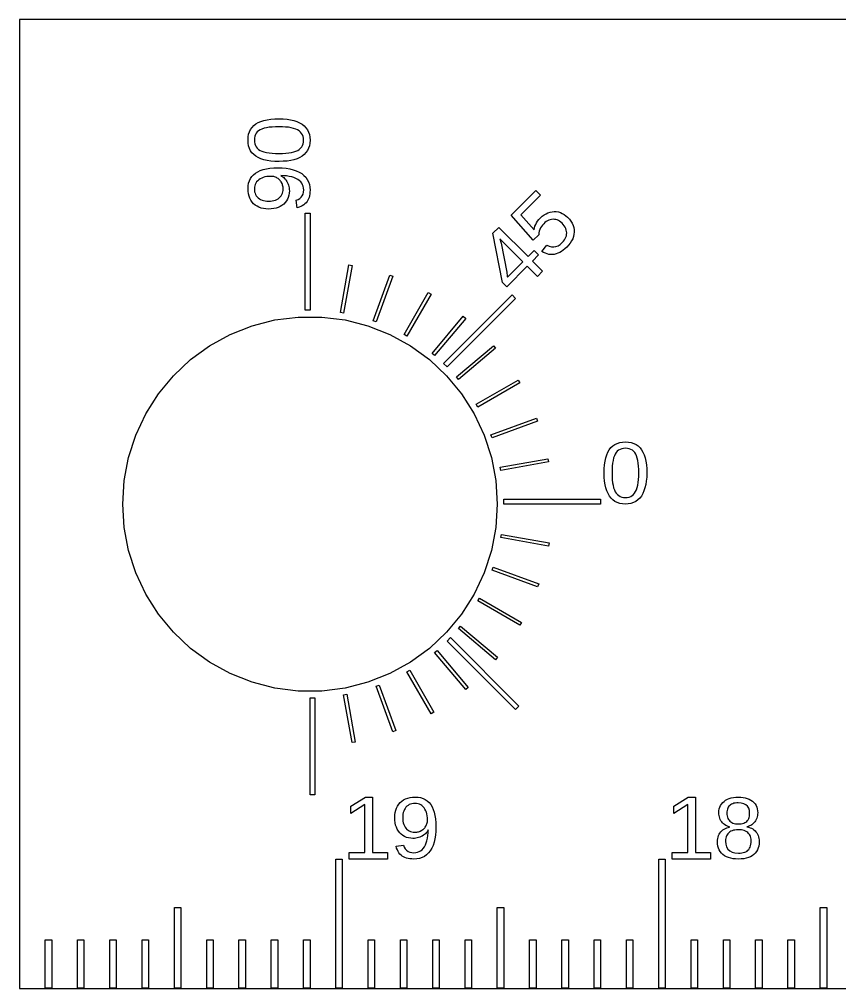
# Model space of a CAD drawing. Header units: metres. Extents: x 0 to 200, y 0 to 54.
# Drawn here: x 0 to 25.4, y 0 to 30 of the extents above; entities that cross this region are included whole.
import ezdxf

# ---------------------------------------------------------------- set-up
doc = ezdxf.new("R2010")
doc.units = ezdxf.units.M

msp = doc.modelspace()

# ---------------------------------------------------------------- linework, layer by layer
for p, q in [((200, 30), (0, 30)), ((0, 30), (0, 0)), ((7.204, 26.657), (7.259, 26.714)), ((7.259, 26.714), (7.323, 26.763)), ((7.323, 26.763), (7.397, 26.806)), ((7.397, 26.806), (7.48, 26.841)), ((7.48, 26.841), (7.573, 26.871)), ((7.573, 26.871), (7.676, 26.894)), ((7.676, 26.894), (7.788, 26.91)), ((7.788, 26.91), (7.909, 26.92)), ((7.909, 26.92), (8.04, 26.923)), ((8.04, 26.923), (8.169, 26.92)), ((8.169, 26.92), (8.289, 26.909)), ((8.289, 26.909), (8.4, 26.892)), ((8.4, 26.892), (8.502, 26.868)), ((8.502, 26.868), (8.595, 26.837)), ((8.595, 26.837), (8.679, 26.8)), ((8.679, 26.8), (8.754, 26.755)), ((8.754, 26.755), (8.819, 26.704)), ((8.819, 26.704), (8.875, 26.646)), ((7.085, 26.36), (7.1, 26.445)), ((7.1, 26.445), (7.125, 26.523)), ((7.125, 26.523), (7.159, 26.594)), ((7.159, 26.594), (7.204, 26.657)), ((7.309, 26.432), (7.291, 26.382)), ((7.335, 26.477), (7.309, 26.432)), ((7.368, 26.517), (7.335, 26.477)), ((7.409, 26.551), (7.368, 26.517)), ((7.457, 26.581), (7.409, 26.551)), ((7.513, 26.607), (7.457, 26.581)), ((7.578, 26.628), (7.513, 26.607)), ((7.652, 26.646), (7.578, 26.628)), ((7.736, 26.66), (7.652, 26.646)), ((7.828, 26.669), (7.736, 26.66)), ((7.929, 26.675), (7.828, 26.669)), ((8.04, 26.677), (7.929, 26.675)), ((8.147, 26.675), (8.04, 26.677)), ((8.245, 26.669), (8.147, 26.675)), ((8.335, 26.659), (8.245, 26.669)), ((8.417, 26.645), (8.335, 26.659)), ((8.491, 26.626), (8.417, 26.645)), ((8.557, 26.604), (8.491, 26.626)), ((8.615, 26.577), (8.557, 26.604)), ((8.665, 26.546), (8.615, 26.577)), ((8.707, 26.511), (8.665, 26.546)), ((8.741, 26.47), (8.707, 26.511)), ((8.768, 26.425), (8.741, 26.47)), ((8.787, 26.376), (8.768, 26.425)), ((8.875, 26.646), (8.92, 26.582)), ((8.92, 26.582), (8.955, 26.511)), ((8.955, 26.511), (8.98, 26.434)), ((8.98, 26.434), (8.995, 26.35)), ((7.08, 26.268), (7.085, 26.36)), ((7.085, 26.173), (7.08, 26.268)), ((7.1, 26.086), (7.085, 26.173)), ((7.28, 26.327), (7.276, 26.267)), ((7.276, 26.267), (7.28, 26.206)), ((7.291, 26.382), (7.28, 26.327)), ((7.28, 26.206), (7.291, 26.149)), ((7.291, 26.149), (7.309, 26.098)), ((8.768, 26.098), (8.787, 26.148)), ((8.798, 26.321), (8.787, 26.376)), ((8.787, 26.148), (8.798, 26.203)), ((8.802, 26.262), (8.798, 26.321)), ((8.798, 26.203), (8.802, 26.262)), ((8.995, 26.17), (8.98, 26.086)), ((8.995, 26.35), (9, 26.26)), ((9, 26.26), (8.995, 26.17)), ((7.124, 26.006), (7.1, 26.086)), ((7.158, 25.934), (7.124, 26.006)), ((7.202, 25.87), (7.158, 25.934)), ((7.256, 25.813), (7.202, 25.87)), ((7.32, 25.763), (7.256, 25.813)), ((7.309, 26.098), (7.334, 26.052)), ((7.334, 26.052), (7.367, 26.011)), ((7.367, 26.011), (7.407, 25.976)), ((7.407, 25.976), (7.454, 25.945)), ((7.454, 25.945), (7.51, 25.919)), ((7.51, 25.919), (7.575, 25.897)), ((7.575, 25.897), (7.649, 25.879)), ((7.649, 25.879), (7.733, 25.865)), ((7.733, 25.865), (7.826, 25.855)), ((7.826, 25.855), (7.928, 25.849)), ((7.928, 25.849), (8.04, 25.847)), ((8.04, 25.847), (8.149, 25.849)), ((8.149, 25.849), (8.249, 25.855)), ((8.249, 25.855), (8.34, 25.865)), ((8.34, 25.865), (8.423, 25.879)), ((8.423, 25.879), (8.497, 25.898)), ((8.497, 25.898), (8.562, 25.92)), ((8.562, 25.92), (8.619, 25.946)), ((8.619, 25.946), (8.668, 25.977)), ((8.668, 25.977), (8.709, 26.013)), ((8.709, 26.013), (8.742, 26.053)), ((8.742, 26.053), (8.768, 26.098)), ((8.82, 25.818), (8.755, 25.767)), ((8.875, 25.875), (8.82, 25.818)), ((8.92, 25.939), (8.875, 25.875)), ((8.955, 26.009), (8.92, 25.939)), ((8.98, 26.086), (8.955, 26.009)), ((7.393, 25.721), (7.32, 25.763)), ((7.476, 25.685), (7.393, 25.721)), ((7.569, 25.655), (7.476, 25.685)), ((7.672, 25.633), (7.569, 25.655)), ((7.785, 25.616), (7.672, 25.633)), ((7.908, 25.606), (7.785, 25.616)), ((8.04, 25.603), (7.908, 25.606)), ((8.17, 25.607), (8.04, 25.603)), ((8.29, 25.616), (8.17, 25.607)), ((8.402, 25.633), (8.29, 25.616)), ((8.504, 25.657), (8.402, 25.633)), ((8.597, 25.687), (8.504, 25.657)), ((8.68, 25.724), (8.597, 25.687)), ((8.755, 25.767), (8.68, 25.724)), ((7.25, 25.192), (7.311, 25.242)), ((7.311, 25.242), (7.381, 25.285)), ((7.381, 25.285), (7.461, 25.322)), ((7.461, 25.322), (7.551, 25.352)), ((7.551, 25.352), (7.65, 25.375)), ((7.65, 25.375), (7.758, 25.392)), ((7.758, 25.392), (7.876, 25.402)), ((7.876, 25.402), (8.003, 25.405)), ((8.003, 25.405), (8.136, 25.401)), ((8.136, 25.401), (8.26, 25.39)), ((8.26, 25.39), (8.374, 25.372)), ((8.374, 25.372), (8.48, 25.346)), ((8.48, 25.346), (8.576, 25.314)), ((8.576, 25.314), (8.664, 25.273)), ((8.664, 25.273), (8.742, 25.226)), ((8.742, 25.226), (8.81, 25.172)), ((7.085, 24.849), (7.099, 24.931)), ((7.099, 24.931), (7.122, 25.005)), ((7.122, 25.005), (7.155, 25.074)), ((7.155, 25.074), (7.198, 25.136)), ((7.198, 25.136), (7.25, 25.192)), ((7.322, 24.933), (7.302, 24.892)), ((7.347, 24.97), (7.322, 24.933)), ((7.379, 25.005), (7.347, 24.97)), ((7.416, 25.036), (7.379, 25.005)), ((7.458, 25.064), (7.416, 25.036)), ((7.503, 25.088), (7.458, 25.064)), ((7.552, 25.107), (7.503, 25.088)), ((7.605, 25.122), (7.552, 25.107)), ((7.661, 25.133), (7.605, 25.122)), ((7.721, 25.14), (7.661, 25.133)), ((7.785, 25.142), (7.721, 25.14)), ((7.817, 25.141), (7.785, 25.142)), ((7.847, 25.138), (7.817, 25.141)), ((7.877, 25.132), (7.847, 25.138)), ((7.905, 25.125), (7.877, 25.132)), ((7.933, 25.116), (7.905, 25.125)), ((7.959, 25.104), (7.933, 25.116)), ((7.985, 25.09), (7.959, 25.104)), ((8.009, 25.074), (7.985, 25.09)), ((8.032, 25.057), (8.009, 25.074)), ((8.053, 25.038), (8.032, 25.057)), ((8.073, 25.018), (8.053, 25.038)), ((8.09, 24.996), (8.073, 25.018)), ((8.106, 24.972), (8.09, 24.996)), ((8.187, 25.162), (8.092, 25.166)), ((8.092, 25.166), (8.126, 25.149)), ((8.134, 24.921), (8.106, 24.972)), ((8.126, 25.149), (8.157, 25.129)), ((8.145, 24.894), (8.134, 24.921)), ((8.157, 25.129), (8.187, 25.106)), ((8.275, 25.154), (8.187, 25.162)), ((8.187, 25.106), (8.215, 25.079)), ((8.215, 25.079), (8.241, 25.05)), ((8.241, 25.05), (8.265, 25.017)), ((8.265, 25.017), (8.287, 24.981)), ((8.357, 25.142), (8.275, 25.154)), ((8.287, 24.981), (8.306, 24.943)), ((8.306, 24.943), (8.323, 24.904)), ((8.323, 24.904), (8.336, 24.864)), ((8.432, 25.124), (8.357, 25.142)), ((8.501, 25.103), (8.432, 25.124)), ((8.564, 25.077), (8.501, 25.103)), ((8.62, 25.046), (8.564, 25.077)), ((8.669, 25.011), (8.62, 25.046)), ((8.711, 24.973), (8.669, 25.011)), ((8.745, 24.93), (8.711, 24.973)), ((8.771, 24.884), (8.745, 24.93)), ((8.81, 25.172), (8.868, 25.112)), ((8.868, 25.112), (8.916, 25.046)), ((8.916, 25.046), (8.953, 24.973)), ((8.953, 24.973), (8.979, 24.894)), ((7.08, 24.762), (7.085, 24.849)), ((7.084, 24.68), (7.08, 24.762)), ((7.094, 24.602), (7.084, 24.68)), ((7.111, 24.53), (7.094, 24.602)), ((7.279, 24.803), (7.276, 24.754)), ((7.276, 24.754), (7.278, 24.705)), ((7.278, 24.705), (7.286, 24.66)), ((7.287, 24.849), (7.279, 24.803)), ((7.286, 24.66), (7.298, 24.617)), ((7.302, 24.892), (7.287, 24.849)), ((7.298, 24.617), (7.315, 24.577)), ((8.13, 24.576), (8.147, 24.616)), ((8.153, 24.867), (8.145, 24.894)), ((8.147, 24.616), (8.159, 24.658)), ((8.16, 24.839), (8.153, 24.867)), ((8.159, 24.658), (8.167, 24.703)), ((8.165, 24.81), (8.16, 24.839)), ((8.168, 24.781), (8.165, 24.81)), ((8.167, 24.703), (8.169, 24.751)), ((8.169, 24.751), (8.168, 24.781)), ((8.336, 24.864), (8.347, 24.823)), ((8.356, 24.622), (8.346, 24.555)), ((8.347, 24.823), (8.354, 24.781)), ((8.354, 24.781), (8.359, 24.737)), ((8.36, 24.693), (8.356, 24.622)), ((8.359, 24.737), (8.36, 24.693)), ((8.79, 24.834), (8.771, 24.884)), ((8.786, 24.594), (8.8, 24.654)), ((8.801, 24.78), (8.79, 24.834)), ((8.8, 24.654), (8.805, 24.722)), ((8.805, 24.722), (8.801, 24.78)), ((8.979, 24.894), (8.995, 24.809)), ((8.998, 24.656), (8.992, 24.598)), ((8.995, 24.809), (9, 24.718)), ((9, 24.718), (8.998, 24.656)), ((15.225, 23.941), (15.989, 24.704)), ((15.989, 24.704), (16.135, 24.559)), ((7.136, 24.464), (7.111, 24.53)), ((7.167, 24.403), (7.136, 24.464)), ((7.206, 24.347), (7.167, 24.403)), ((7.251, 24.296), (7.206, 24.347)), ((7.315, 24.577), (7.337, 24.54)), ((7.337, 24.54), (7.364, 24.507)), ((7.364, 24.507), (7.396, 24.476)), ((7.396, 24.476), (7.432, 24.449)), ((7.432, 24.449), (7.471, 24.427)), ((7.471, 24.427), (7.514, 24.408)), ((7.514, 24.408), (7.56, 24.393)), ((7.56, 24.393), (7.609, 24.383)), ((7.609, 24.383), (7.662, 24.377)), ((7.662, 24.377), (7.719, 24.375)), ((7.719, 24.375), (7.777, 24.377)), ((7.777, 24.377), (7.831, 24.383)), ((7.831, 24.383), (7.881, 24.393)), ((7.881, 24.393), (7.928, 24.408)), ((7.928, 24.408), (7.972, 24.427)), ((7.972, 24.427), (8.012, 24.449)), ((8.012, 24.449), (8.048, 24.476)), ((8.048, 24.476), (8.08, 24.507)), ((8.08, 24.507), (8.107, 24.54)), ((8.107, 24.54), (8.13, 24.576)), ((8.231, 24.329), (8.185, 24.283)), ((8.271, 24.379), (8.231, 24.329)), ((8.303, 24.434), (8.271, 24.379)), ((8.328, 24.492), (8.303, 24.434)), ((8.346, 24.555), (8.328, 24.492)), ((8.569, 24.4), (8.632, 24.424)), ((8.605, 24.169), (8.569, 24.4)), ((8.632, 24.424), (8.685, 24.456)), ((8.685, 24.456), (8.728, 24.495)), ((8.728, 24.495), (8.762, 24.541)), ((8.762, 24.541), (8.786, 24.594)), ((8.878, 24.324), (8.844, 24.291)), ((8.907, 24.361), (8.878, 24.324)), ((8.932, 24.401), (8.907, 24.361)), ((8.953, 24.445), (8.932, 24.401)), ((8.97, 24.492), (8.953, 24.445)), ((8.983, 24.543), (8.97, 24.492)), ((8.992, 24.598), (8.983, 24.543)), ((16.135, 24.559), (15.527, 23.951)), ((7.302, 24.252), (7.251, 24.296)), ((7.359, 24.214), (7.302, 24.252)), ((7.42, 24.183), (7.359, 24.214)), ((7.487, 24.16), (7.42, 24.183)), ((7.559, 24.143), (7.487, 24.16)), ((7.636, 24.132), (7.559, 24.143)), ((7.719, 24.129), (7.636, 24.132)), ((7.8, 24.132), (7.719, 24.129)), ((7.875, 24.142), (7.8, 24.132)), ((7.947, 24.157), (7.875, 24.142)), ((8.013, 24.179), (7.947, 24.157)), ((8.075, 24.208), (8.013, 24.179)), ((8.132, 24.242), (8.075, 24.208)), ((8.185, 24.283), (8.132, 24.242)), ((8.662, 24.187), (8.605, 24.169)), ((8.715, 24.208), (8.662, 24.187)), ((8.762, 24.233), (8.715, 24.208)), ((8.806, 24.26), (8.762, 24.233)), ((8.844, 24.291), (8.806, 24.26)), ((8.85, 21), (8.85, 24)), ((8.85, 24), (9, 24)), ((9, 24), (9, 21)), ((16.308, 23.985), (16.369, 24.014)), ((16.369, 24.014), (16.432, 24.035)), ((16.432, 24.035), (16.496, 24.048)), ((16.496, 24.048), (16.562, 24.052)), ((16.562, 24.052), (16.627, 24.05)), ((16.627, 24.05), (16.69, 24.04)), ((16.69, 24.04), (16.752, 24.022)), ((16.752, 24.022), (16.811, 23.996)), ((15.915, 23.162), (15.225, 23.941)), ((15.527, 23.951), (15.94, 23.488)), ((15.988, 23.651), (16.015, 23.703)), ((16.015, 23.703), (16.048, 23.754)), ((16.048, 23.754), (16.087, 23.803)), ((16.087, 23.803), (16.131, 23.851)), ((16.131, 23.851), (16.189, 23.904)), ((16.189, 23.904), (16.247, 23.948)), ((16.275, 23.712), (16.237, 23.676)), ((16.247, 23.948), (16.308, 23.985)), ((16.315, 23.742), (16.275, 23.712)), ((16.355, 23.767), (16.315, 23.742)), ((16.396, 23.786), (16.355, 23.767)), ((16.438, 23.8), (16.396, 23.786)), ((16.481, 23.809), (16.438, 23.8)), ((16.525, 23.812), (16.481, 23.809)), ((16.569, 23.81), (16.525, 23.812)), ((16.611, 23.804), (16.569, 23.81)), ((16.652, 23.792), (16.611, 23.804)), ((16.692, 23.774), (16.652, 23.792)), ((16.73, 23.752), (16.692, 23.774)), ((16.768, 23.725), (16.73, 23.752)), ((16.804, 23.692), (16.768, 23.725)), ((16.811, 23.996), (16.868, 23.963)), ((16.868, 23.963), (16.924, 23.922)), ((16.924, 23.922), (16.977, 23.874)), ((16.977, 23.874), (17.032, 23.813)), ((17.032, 23.813), (17.079, 23.751)), ((17.079, 23.751), (17.116, 23.688)), ((14.666, 23.381), (14.846, 23.562)), ((14.846, 23.562), (15.751, 22.657)), ((15.94, 23.488), (15.95, 23.544)), ((15.95, 23.544), (15.966, 23.598)), ((15.966, 23.598), (15.988, 23.651)), ((16.101, 23.448), (16.089, 23.392)), ((16.118, 23.5), (16.101, 23.448)), ((16.14, 23.547), (16.118, 23.5)), ((16.167, 23.592), (16.14, 23.547)), ((16.199, 23.635), (16.167, 23.592)), ((16.237, 23.676), (16.199, 23.635)), ((16.841, 23.651), (16.804, 23.692)), ((16.873, 23.61), (16.841, 23.651)), ((16.899, 23.567), (16.873, 23.61)), ((16.92, 23.524), (16.899, 23.567)), ((16.935, 23.48), (16.92, 23.524)), ((16.944, 23.436), (16.935, 23.48)), ((16.948, 23.391), (16.944, 23.436)), ((17.116, 23.688), (17.145, 23.623)), ((17.145, 23.623), (17.165, 23.556)), ((17.165, 23.556), (17.177, 23.488)), ((17.179, 23.418), (17.173, 23.349)), ((17.177, 23.488), (17.179, 23.418)), ((14.957, 21.86), (14.666, 23.381)), ((15.589, 22.495), (14.877, 23.207)), ((14.877, 23.207), (14.915, 23.077)), ((16.082, 23.33), (15.915, 23.162)), ((16.089, 23.392), (16.082, 23.33)), ((16.813, 23.093), (16.85, 23.133)), ((16.85, 23.133), (16.881, 23.174)), ((16.881, 23.174), (16.906, 23.215)), ((16.906, 23.215), (16.925, 23.258)), ((16.925, 23.258), (16.938, 23.301)), ((16.938, 23.301), (16.946, 23.346)), ((16.946, 23.346), (16.948, 23.391)), ((17.101, 23.145), (17.059, 23.078)), ((17.134, 23.212), (17.101, 23.145)), ((17.158, 23.28), (17.134, 23.212)), ((17.173, 23.349), (17.158, 23.28)), ((14.915, 23.077), (15.091, 22.176)), ((15.751, 22.657), (15.94, 22.845)), ((15.94, 22.845), (16.075, 22.71)), ((16.181, 22.819), (16.334, 23.012)), ((16.234, 22.786), (16.181, 22.819)), ((16.334, 23.012), (16.406, 22.978)), ((16.406, 22.978), (16.477, 22.959)), ((16.477, 22.959), (16.546, 22.956)), ((16.546, 22.956), (16.614, 22.968)), ((16.614, 22.968), (16.682, 22.994)), ((16.682, 22.994), (16.748, 23.036)), ((16.786, 22.816), (16.731, 22.784)), ((16.748, 23.036), (16.813, 23.093)), ((16.84, 22.854), (16.786, 22.816)), ((16.895, 22.898), (16.84, 22.854)), ((16.949, 22.949), (16.895, 22.898)), ((17.008, 23.013), (16.949, 22.949)), ((17.059, 23.078), (17.008, 23.013)), ((16.075, 22.71), (15.886, 22.521)), ((15.886, 22.521), (16.204, 22.204)), ((16.288, 22.76), (16.234, 22.786)), ((16.342, 22.74), (16.288, 22.76)), ((16.397, 22.727), (16.342, 22.74)), ((16.452, 22.721), (16.397, 22.727)), ((16.508, 22.72), (16.452, 22.721)), ((16.564, 22.727), (16.508, 22.72)), ((16.62, 22.739), (16.564, 22.727)), ((16.676, 22.759), (16.62, 22.739)), ((16.731, 22.784), (16.676, 22.759)), ((9.943, 20.926), (10.204, 22.403)), ((10.302, 22.386), (10.042, 20.909)), ((10.204, 22.403), (10.302, 22.386)), ((15.725, 22.36), (15.091, 21.726)), ((15.114, 22.019), (15.589, 22.495)), ((16.042, 22.042), (15.725, 22.36)), ((16.204, 22.204), (16.042, 22.042)), ((10.958, 20.672), (11.471, 22.082)), ((11.565, 22.048), (11.052, 20.638)), ((11.471, 22.082), (11.565, 22.048)), ((15.091, 22.176), (15.11, 22.053)), ((15.11, 22.053), (15.114, 22.019)), ((15.091, 21.726), (14.957, 21.86)), ((11.913, 20.246), (12.663, 21.545)), ((12.75, 21.495), (12, 20.196)), ((12.663, 21.545), (12.75, 21.495)), ((13.137, 19.349), (15.258, 21.47)), ((15.364, 21.364), (13.243, 19.243)), ((15.258, 21.47), (15.364, 21.364)), ((9, 21), (8.85, 21)), ((7.913, 20.697), (8.636, 20.788)), ((8.636, 20.788), (9.364, 20.788)), ((9.364, 20.788), (10.087, 20.697)), ((10.042, 20.909), (9.943, 20.926)), ((12.78, 19.66), (13.744, 20.81)), ((13.821, 20.745), (12.857, 19.596)), ((13.744, 20.81), (13.821, 20.745)), ((6.53, 20.248), (7.208, 20.516)), ((7.208, 20.516), (7.913, 20.697)), ((10.087, 20.697), (10.792, 20.516)), ((10.792, 20.516), (11.47, 20.248)), ((11.052, 20.638), (10.958, 20.672)), ((5.892, 19.897), (6.53, 20.248)), ((11.47, 20.248), (12.108, 19.897)), ((12, 20.196), (11.913, 20.246)), ((5.303, 19.469), (5.892, 19.897)), ((12.108, 19.897), (12.697, 19.469)), ((13.532, 18.933), (14.681, 19.898)), ((14.745, 19.821), (13.596, 18.857)), ((14.681, 19.898), (14.745, 19.821)), ((12.857, 19.596), (12.78, 19.66)), ((4.772, 18.97), (5.303, 19.469)), ((12.697, 19.469), (13.228, 18.97)), ((13.243, 19.243), (13.137, 19.349)), ((4.308, 18.409), (4.772, 18.97)), ((13.228, 18.97), (13.692, 18.409)), ((13.596, 18.857), (13.532, 18.933)), ((14.146, 18.087), (15.445, 18.837)), ((15.495, 18.75), (14.196, 18)), ((15.445, 18.837), (15.495, 18.75)), ((3.917, 17.794), (4.308, 18.409)), ((13.692, 18.409), (14.083, 17.794)), ((14.196, 18), (14.146, 18.087)), ((3.607, 17.135), (3.917, 17.794)), ((14.083, 17.794), (14.393, 17.135)), ((14.604, 17.146), (16.014, 17.659)), ((16.048, 17.565), (14.638, 17.052)), ((16.014, 17.659), (16.048, 17.565)), ((3.382, 16.442), (3.607, 17.135)), ((14.393, 17.135), (14.618, 16.442)), ((14.638, 17.052), (14.604, 17.146)), ((18.375, 16.797), (18.439, 16.842)), ((18.439, 16.842), (18.511, 16.876)), ((18.511, 16.876), (18.591, 16.9)), ((18.591, 16.9), (18.678, 16.915)), ((18.678, 16.915), (18.773, 16.92)), ((18.773, 16.92), (18.865, 16.915)), ((18.865, 16.915), (18.95, 16.9)), ((18.95, 16.9), (19.028, 16.875)), ((19.028, 16.875), (19.099, 16.841)), ((19.099, 16.841), (19.162, 16.796)), ((18.16, 16.431), (18.19, 16.524)), ((18.19, 16.524), (18.226, 16.607)), ((18.226, 16.607), (18.268, 16.68)), ((18.268, 16.68), (18.317, 16.744)), ((18.317, 16.744), (18.375, 16.797)), ((18.45, 16.546), (18.424, 16.49)), ((18.481, 16.593), (18.45, 16.546)), ((18.516, 16.633), (18.481, 16.593)), ((18.557, 16.666), (18.516, 16.633)), ((18.603, 16.691), (18.557, 16.666)), ((18.654, 16.709), (18.603, 16.691)), ((18.711, 16.72), (18.654, 16.709)), ((18.772, 16.724), (18.711, 16.72)), ((18.832, 16.72), (18.772, 16.724)), ((18.887, 16.709), (18.832, 16.72)), ((18.937, 16.691), (18.887, 16.709)), ((18.982, 16.665), (18.937, 16.691)), ((19.022, 16.632), (18.982, 16.665)), ((19.056, 16.591), (19.022, 16.632)), ((19.086, 16.543), (19.056, 16.591)), ((19.111, 16.487), (19.086, 16.543)), ((19.162, 16.796), (19.219, 16.741)), ((19.219, 16.741), (19.268, 16.677)), ((19.268, 16.677), (19.31, 16.603)), ((19.31, 16.603), (19.346, 16.52)), ((19.346, 16.52), (19.376, 16.427)), ((3.246, 15.727), (3.382, 16.442)), ((14.618, 16.442), (14.754, 15.727)), ((14.892, 16.14), (16.369, 16.401)), ((16.386, 16.302), (14.909, 16.042)), ((16.369, 16.401), (16.386, 16.302)), ((18.111, 16.093), (18.121, 16.215)), ((18.121, 16.215), (18.137, 16.328)), ((18.137, 16.328), (18.16, 16.431)), ((18.37, 16.267), (18.36, 16.174)), ((18.384, 16.351), (18.37, 16.267)), ((18.402, 16.425), (18.384, 16.351)), ((18.424, 16.49), (18.402, 16.425)), ((19.133, 16.422), (19.111, 16.487)), ((19.151, 16.348), (19.133, 16.422)), ((19.164, 16.265), (19.151, 16.348)), ((19.174, 16.172), (19.164, 16.265)), ((19.376, 16.427), (19.399, 16.324)), ((19.399, 16.324), (19.415, 16.212)), ((19.415, 16.212), (19.425, 16.091)), ((14.909, 16.042), (14.892, 16.14)), ((18.108, 15.96), (18.111, 16.093)), ((18.111, 15.83), (18.108, 15.96)), ((18.354, 16.072), (18.352, 15.96)), ((18.352, 15.96), (18.354, 15.851)), ((18.36, 16.174), (18.354, 16.072)), ((19.18, 16.071), (19.174, 16.172)), ((19.182, 15.96), (19.18, 16.071)), ((19.18, 15.854), (19.182, 15.96)), ((19.425, 16.091), (19.428, 15.96)), ((19.428, 15.96), (19.425, 15.831)), ((3.2, 15), (3.246, 15.727)), ((14.754, 15.727), (14.8, 15)), ((18.121, 15.71), (18.111, 15.83)), ((18.138, 15.598), (18.121, 15.71)), ((18.354, 15.851), (18.36, 15.752)), ((18.36, 15.752), (18.37, 15.66)), ((18.37, 15.66), (18.384, 15.578)), ((19.149, 15.583), (19.164, 15.665)), ((19.164, 15.665), (19.174, 15.755)), ((19.174, 15.755), (19.18, 15.854)), ((19.397, 15.6), (19.373, 15.498)), ((19.414, 15.711), (19.397, 15.6)), ((19.425, 15.831), (19.414, 15.711)), ((18.162, 15.496), (18.138, 15.598)), ((18.192, 15.403), (18.162, 15.496)), ((18.229, 15.32), (18.192, 15.403)), ((18.272, 15.245), (18.229, 15.32)), ((18.384, 15.578), (18.402, 15.503)), ((18.402, 15.503), (18.425, 15.438)), ((18.425, 15.438), (18.451, 15.381)), ((18.451, 15.381), (18.482, 15.332)), ((18.482, 15.332), (18.518, 15.291)), ((19.015, 15.293), (19.051, 15.335)), ((19.051, 15.335), (19.082, 15.385)), ((19.082, 15.385), (19.108, 15.443)), ((19.108, 15.443), (19.131, 15.509)), ((19.131, 15.509), (19.149, 15.583)), ((19.305, 15.321), (19.26, 15.246)), ((19.342, 15.405), (19.305, 15.321)), ((19.373, 15.498), (19.342, 15.405)), ((3.246, 14.273), (3.2, 15)), ((14.8, 15), (14.754, 14.273)), ((15, 15), (15, 15.15)), ((15, 15.15), (18, 15.15)), ((18, 15), (15, 15)), ((18, 15.15), (18, 15)), ((18.323, 15.18), (18.272, 15.245)), ((18.38, 15.125), (18.323, 15.18)), ((18.443, 15.08), (18.38, 15.125)), ((18.514, 15.045), (18.443, 15.08)), ((18.591, 15.02), (18.514, 15.045)), ((18.518, 15.291), (18.558, 15.258)), ((18.558, 15.258), (18.603, 15.232)), ((18.675, 15.005), (18.591, 15.02)), ((18.603, 15.232), (18.653, 15.213)), ((18.653, 15.213), (18.708, 15.202)), ((18.765, 15), (18.675, 15.005)), ((18.708, 15.202), (18.767, 15.198)), ((18.855, 15.005), (18.765, 15)), ((18.767, 15.198), (18.826, 15.202)), ((18.826, 15.202), (18.881, 15.213)), ((18.939, 15.02), (18.855, 15.005)), ((18.881, 15.213), (18.93, 15.232)), ((18.93, 15.232), (18.975, 15.259)), ((19.016, 15.045), (18.939, 15.02)), ((18.975, 15.259), (19.015, 15.293)), ((19.087, 15.08), (19.016, 15.045)), ((19.151, 15.126), (19.087, 15.08)), ((19.209, 15.181), (19.151, 15.126)), ((19.26, 15.246), (19.209, 15.181)), ((3.382, 13.558), (3.246, 14.273)), ((14.754, 14.273), (14.618, 13.558)), ((14.909, 13.958), (14.926, 14.057)), ((16.386, 13.698), (14.909, 13.958)), ((14.926, 14.057), (16.403, 13.796)), ((3.607, 12.865), (3.382, 13.558)), ((14.618, 13.558), (14.393, 12.865)), ((16.403, 13.796), (16.386, 13.698)), ((14.638, 12.948), (14.672, 13.042)), ((16.048, 12.435), (14.638, 12.948)), ((14.672, 13.042), (16.082, 12.529)), ((3.917, 12.206), (3.607, 12.865)), ((14.393, 12.865), (14.083, 12.206)), ((16.082, 12.529), (16.048, 12.435)), ((4.308, 11.591), (3.917, 12.206)), ((14.083, 12.206), (13.692, 11.591)), ((14.196, 12), (14.246, 12.087)), ((15.495, 11.25), (14.196, 12)), ((14.246, 12.087), (15.545, 11.337)), ((4.772, 11.03), (4.308, 11.591)), ((13.692, 11.591), (13.228, 11.03)), ((13.596, 11.143), (13.661, 11.22)), ((14.745, 10.179), (13.596, 11.143)), ((13.661, 11.22), (14.81, 10.256)), ((15.545, 11.337), (15.495, 11.25)), ((5.303, 10.531), (4.772, 11.03)), ((13.228, 11.03), (12.697, 10.531)), ((13.243, 10.757), (13.349, 10.863)), ((13.349, 10.863), (15.47, 8.742)), ((5.892, 10.103), (5.303, 10.531)), ((12.697, 10.531), (12.108, 10.103)), ((15.364, 8.636), (13.243, 10.757)), ((12.857, 10.404), (12.933, 10.468)), ((13.821, 9.255), (12.857, 10.404)), ((12.933, 10.468), (13.898, 9.319)), ((14.81, 10.256), (14.745, 10.179)), ((6.53, 9.752), (5.892, 10.103)), ((12.108, 10.103), (11.47, 9.752)), ((7.208, 9.484), (6.53, 9.752)), ((11.47, 9.752), (10.792, 9.484)), ((12, 9.804), (12.087, 9.854)), ((12.75, 8.505), (12, 9.804)), ((12.087, 9.854), (12.837, 8.555)), ((7.913, 9.303), (7.208, 9.484)), ((8.636, 9.211), (7.913, 9.303)), ((10.087, 9.303), (9.364, 9.211)), ((10.792, 9.484), (10.087, 9.303)), ((11.052, 9.362), (11.146, 9.396)), ((11.565, 7.952), (11.052, 9.362)), ((11.146, 9.396), (11.659, 7.987)), ((13.898, 9.319), (13.821, 9.255)), ((9.364, 9.211), (8.636, 9.211)), ((9, 6), (9, 9)), ((9, 9), (9.15, 9)), ((9.15, 9), (9.15, 6)), ((10.042, 9.091), (10.14, 9.109)), ((10.302, 7.614), (10.042, 9.091)), ((10.14, 9.109), (10.401, 7.631)), ((15.47, 8.742), (15.364, 8.636)), ((12.837, 8.555), (12.75, 8.505)), ((11.659, 7.987), (11.565, 7.952)), ((10.401, 7.631), (10.302, 7.614)), ((9.15, 6), (9, 6)), ((10.268, 5.647), (10.715, 5.93)), ((10.715, 5.93), (10.938, 5.93)), ((10.938, 5.93), (10.938, 4.216)), ((11.709, 5.651), (11.747, 5.708)), ((11.747, 5.708), (11.791, 5.759)), ((11.791, 5.759), (11.842, 5.804)), ((11.842, 5.804), (11.898, 5.843)), ((11.898, 5.843), (11.959, 5.874)), ((11.959, 5.874), (12.026, 5.899)), ((12.026, 5.899), (12.097, 5.916)), ((12.112, 5.712), (12.072, 5.695)), ((12.097, 5.916), (12.175, 5.926)), ((12.155, 5.724), (12.112, 5.712)), ((12.2, 5.732), (12.155, 5.724)), ((12.175, 5.926), (12.257, 5.93)), ((12.249, 5.734), (12.2, 5.732)), ((12.298, 5.731), (12.249, 5.734)), ((12.257, 5.93), (12.345, 5.925)), ((12.344, 5.723), (12.298, 5.731)), ((12.388, 5.708), (12.344, 5.723)), ((12.345, 5.925), (12.426, 5.911)), ((12.428, 5.688), (12.388, 5.708)), ((12.426, 5.911), (12.501, 5.888)), ((12.501, 5.888), (12.569, 5.855)), ((12.569, 5.855), (12.631, 5.812)), ((12.631, 5.812), (12.687, 5.76)), ((12.687, 5.76), (12.737, 5.699)), ((20.268, 5.647), (20.715, 5.93)), ((20.715, 5.93), (20.938, 5.93)), ((20.938, 5.93), (20.938, 4.216)), ((21.713, 5.666), (21.743, 5.713)), ((21.743, 5.713), (21.779, 5.756)), ((21.779, 5.756), (21.822, 5.796)), ((21.822, 5.796), (21.871, 5.832)), ((21.871, 5.832), (21.924, 5.862)), ((21.924, 5.862), (21.982, 5.886)), ((21.982, 5.886), (22.045, 5.905)), ((22.055, 5.709), (22.024, 5.69)), ((22.045, 5.905), (22.112, 5.919)), ((22.089, 5.724), (22.055, 5.709)), ((22.127, 5.735), (22.089, 5.724)), ((22.112, 5.919), (22.183, 5.927)), ((22.168, 5.743), (22.127, 5.735)), ((22.212, 5.748), (22.168, 5.743)), ((22.183, 5.927), (22.259, 5.93)), ((22.259, 5.75), (22.212, 5.748)), ((22.259, 5.93), (22.337, 5.927)), ((22.353, 5.743), (22.259, 5.75)), ((22.337, 5.927), (22.41, 5.919)), ((22.433, 5.724), (22.353, 5.743)), ((22.41, 5.919), (22.477, 5.906)), ((22.497, 5.691), (22.433, 5.724)), ((22.477, 5.906), (22.541, 5.887)), ((22.541, 5.887), (22.599, 5.863)), ((22.599, 5.863), (22.652, 5.834)), ((22.652, 5.834), (22.701, 5.799)), ((22.701, 5.799), (22.744, 5.76)), ((22.744, 5.76), (22.781, 5.717)), ((22.781, 5.717), (22.811, 5.67)), ((10.695, 5.699), (10.268, 5.418)), ((10.268, 5.418), (10.268, 5.647)), ((10.695, 4.216), (10.695, 5.699)), ((11.627, 5.374), (11.638, 5.451)), ((11.638, 5.451), (11.655, 5.523)), ((11.655, 5.523), (11.679, 5.59)), ((11.679, 5.59), (11.709, 5.651)), ((11.878, 5.401), (11.872, 5.348)), ((11.889, 5.45), (11.878, 5.401)), ((11.903, 5.496), (11.889, 5.45)), ((11.922, 5.539), (11.903, 5.496)), ((11.944, 5.578), (11.922, 5.539)), ((11.971, 5.614), (11.944, 5.578)), ((12.002, 5.646), (11.971, 5.614)), ((12.035, 5.673), (12.002, 5.646)), ((12.072, 5.695), (12.035, 5.673)), ((12.465, 5.663), (12.428, 5.688)), ((12.5, 5.631), (12.465, 5.663)), ((12.531, 5.594), (12.5, 5.631)), ((12.559, 5.552), (12.531, 5.594)), ((12.583, 5.507), (12.559, 5.552)), ((12.602, 5.458), (12.583, 5.507)), ((12.618, 5.405), (12.602, 5.458)), ((12.629, 5.349), (12.618, 5.405)), ((12.737, 5.699), (12.78, 5.629)), ((12.78, 5.629), (12.817, 5.549)), ((12.817, 5.549), (12.847, 5.459)), ((12.847, 5.459), (12.87, 5.36)), ((20.695, 5.699), (20.268, 5.418)), ((20.268, 5.418), (20.268, 5.647)), ((20.695, 4.216), (20.695, 5.699)), ((21.66, 5.446), (21.663, 5.506)), ((21.662, 5.401), (21.66, 5.446)), ((21.667, 5.357), (21.662, 5.401)), ((21.663, 5.506), (21.673, 5.563)), ((21.673, 5.563), (21.69, 5.616)), ((21.69, 5.616), (21.713, 5.666)), ((21.909, 5.474), (21.907, 5.43)), ((21.907, 5.43), (21.909, 5.385)), ((21.915, 5.514), (21.909, 5.474)), ((21.924, 5.552), (21.915, 5.514)), ((21.936, 5.586), (21.924, 5.552)), ((21.953, 5.617), (21.936, 5.586)), ((21.973, 5.645), (21.953, 5.617)), ((21.997, 5.669), (21.973, 5.645)), ((22.024, 5.69), (21.997, 5.669)), ((22.548, 5.645), (22.497, 5.691)), ((22.584, 5.587), (22.548, 5.645)), ((22.606, 5.515), (22.584, 5.587)), ((22.613, 5.43), (22.606, 5.515)), ((22.611, 5.382), (22.613, 5.43)), ((22.811, 5.67), (22.834, 5.619)), ((22.834, 5.619), (22.851, 5.564)), ((22.851, 5.564), (22.861, 5.506)), ((22.861, 5.506), (22.864, 5.444)), ((22.864, 5.444), (22.862, 5.399)), ((11.624, 5.291), (11.627, 5.374)), ((11.627, 5.21), (11.624, 5.291)), ((11.637, 5.135), (11.627, 5.21)), ((11.652, 5.063), (11.637, 5.135)), ((11.872, 5.348), (11.87, 5.291)), ((11.87, 5.291), (11.872, 5.233)), ((11.872, 5.233), (11.878, 5.179)), ((11.878, 5.179), (11.889, 5.129)), ((11.889, 5.129), (11.903, 5.082)), ((12.611, 5.077), (12.62, 5.105)), ((12.62, 5.105), (12.628, 5.133)), ((12.628, 5.133), (12.633, 5.163)), ((12.635, 5.289), (12.629, 5.349)), ((12.633, 5.163), (12.636, 5.193)), ((12.637, 5.225), (12.635, 5.289)), ((12.636, 5.193), (12.637, 5.225)), ((12.87, 5.36), (12.887, 5.252)), ((12.887, 5.252), (12.897, 5.134)), ((12.897, 5.134), (12.9, 5.007)), ((21.677, 5.315), (21.667, 5.357)), ((21.689, 5.274), (21.677, 5.315)), ((21.706, 5.235), (21.689, 5.274)), ((21.726, 5.198), (21.706, 5.235)), ((21.749, 5.163), (21.726, 5.198)), ((21.776, 5.13), (21.749, 5.163)), ((21.806, 5.101), (21.776, 5.13)), ((21.838, 5.075), (21.806, 5.101)), ((21.909, 5.385), (21.915, 5.344)), ((21.915, 5.344), (21.924, 5.305)), ((21.924, 5.305), (21.937, 5.27)), ((21.937, 5.27), (21.954, 5.238)), ((21.954, 5.238), (21.975, 5.209)), ((21.975, 5.209), (21.999, 5.183)), ((21.999, 5.183), (22.027, 5.16)), ((22.027, 5.16), (22.058, 5.141)), ((22.058, 5.141), (22.093, 5.126)), ((22.093, 5.126), (22.13, 5.114)), ((22.13, 5.114), (22.171, 5.105)), ((22.171, 5.105), (22.214, 5.1)), ((22.309, 5.1), (22.353, 5.104)), ((22.353, 5.104), (22.393, 5.112)), ((22.393, 5.112), (22.431, 5.123)), ((22.431, 5.123), (22.465, 5.138)), ((22.465, 5.138), (22.496, 5.155)), ((22.496, 5.155), (22.523, 5.176)), ((22.523, 5.176), (22.547, 5.201)), ((22.547, 5.201), (22.567, 5.229)), ((22.567, 5.229), (22.584, 5.261)), ((22.584, 5.261), (22.597, 5.298)), ((22.597, 5.298), (22.606, 5.338)), ((22.606, 5.338), (22.611, 5.382)), ((22.746, 5.129), (22.716, 5.1)), ((22.773, 5.161), (22.746, 5.129)), ((22.797, 5.196), (22.773, 5.161)), ((22.818, 5.233), (22.797, 5.196)), ((22.834, 5.272), (22.818, 5.233)), ((22.847, 5.313), (22.834, 5.272)), ((22.857, 5.355), (22.847, 5.313)), ((22.862, 5.399), (22.857, 5.355)), ((11.674, 4.997), (11.652, 5.063)), ((11.703, 4.935), (11.674, 4.997)), ((11.737, 4.878), (11.703, 4.935)), ((11.778, 4.825), (11.737, 4.878)), ((11.824, 4.779), (11.778, 4.825)), ((11.903, 5.082), (11.922, 5.038)), ((11.922, 5.038), (11.944, 4.998)), ((11.944, 4.998), (11.971, 4.962)), ((11.971, 4.962), (12.002, 4.93)), ((12.002, 4.93), (12.035, 4.903)), ((12.035, 4.903), (12.072, 4.88)), ((12.072, 4.88), (12.111, 4.863)), ((12.111, 4.863), (12.153, 4.851)), ((12.153, 4.851), (12.198, 4.843)), ((12.198, 4.843), (12.246, 4.841)), ((12.246, 4.841), (12.276, 4.842)), ((12.276, 4.842), (12.305, 4.845)), ((12.305, 4.845), (12.334, 4.85)), ((12.334, 4.85), (12.362, 4.857)), ((12.362, 4.857), (12.389, 4.865)), ((12.389, 4.865), (12.416, 4.876)), ((12.416, 4.876), (12.467, 4.904)), ((12.467, 4.904), (12.491, 4.92)), ((12.491, 4.92), (12.513, 4.937)), ((12.513, 4.937), (12.533, 4.957)), ((12.533, 4.957), (12.552, 4.978)), ((12.552, 4.978), (12.569, 5.001)), ((12.569, 5.001), (12.585, 5.025)), ((12.601, 4.823), (12.574, 4.795)), ((12.585, 5.025), (12.599, 5.051)), ((12.599, 5.051), (12.611, 5.077)), ((12.624, 4.853), (12.601, 4.823)), ((12.644, 4.884), (12.624, 4.853)), ((12.661, 4.918), (12.644, 4.884)), ((12.649, 4.735), (12.657, 4.823)), ((12.657, 4.823), (12.661, 4.918)), ((12.896, 4.874), (12.886, 4.75)), ((12.9, 5.007), (12.896, 4.874)), ((21.669, 4.777), (21.693, 4.816)), ((21.693, 4.816), (21.721, 4.852)), ((21.721, 4.852), (21.753, 4.885)), ((21.753, 4.885), (21.787, 4.914)), ((21.787, 4.914), (21.824, 4.94)), ((21.824, 4.94), (21.863, 4.961)), ((21.873, 5.053), (21.838, 5.075)), ((21.863, 4.961), (21.904, 4.978)), ((21.911, 5.034), (21.873, 5.053)), ((21.904, 4.978), (21.948, 4.992)), ((21.951, 5.018), (21.911, 5.034)), ((21.969, 4.824), (21.942, 4.796)), ((21.948, 4.992), (21.994, 5.001)), ((21.994, 5.006), (21.951, 5.018)), ((22, 4.849), (21.969, 4.824)), ((21.994, 5.001), (21.994, 5.006)), ((22.035, 4.87), (22, 4.849)), ((22.073, 4.887), (22.035, 4.87)), ((22.114, 4.9), (22.073, 4.887)), ((22.159, 4.909), (22.114, 4.9)), ((22.207, 4.915), (22.159, 4.909)), ((22.258, 4.917), (22.207, 4.915)), ((22.214, 5.1), (22.261, 5.098)), ((22.311, 4.915), (22.258, 4.917)), ((22.261, 5.098), (22.309, 5.1)), ((22.36, 4.91), (22.311, 4.915)), ((22.406, 4.901), (22.36, 4.91)), ((22.448, 4.889), (22.406, 4.901)), ((22.487, 4.873), (22.448, 4.889)), ((22.522, 4.853), (22.487, 4.873)), ((22.554, 4.83), (22.522, 4.853)), ((22.57, 5.021), (22.527, 5.01)), ((22.527, 5.01), (22.527, 5.005)), ((22.527, 5.005), (22.578, 4.995)), ((22.582, 4.804), (22.554, 4.83)), ((22.611, 5.035), (22.57, 5.021)), ((22.578, 4.995), (22.625, 4.981)), ((22.606, 4.774), (22.582, 4.804)), ((22.649, 5.053), (22.611, 5.035)), ((22.625, 4.981), (22.668, 4.963)), ((22.684, 5.074), (22.649, 5.053)), ((22.668, 4.963), (22.709, 4.941)), ((22.716, 5.1), (22.684, 5.074)), ((22.709, 4.941), (22.746, 4.916)), ((22.746, 4.916), (22.78, 4.887)), ((22.78, 4.887), (22.81, 4.854)), ((22.81, 4.854), (22.837, 4.818)), ((22.837, 4.818), (22.86, 4.78)), ((11.874, 4.739), (11.824, 4.779)), ((11.929, 4.707), (11.874, 4.739)), ((11.987, 4.682), (11.929, 4.707)), ((12.05, 4.664), (11.987, 4.682)), ((12.117, 4.654), (12.05, 4.664)), ((12.188, 4.65), (12.117, 4.654)), ((12.232, 4.651), (12.188, 4.65)), ((12.276, 4.656), (12.232, 4.651)), ((12.318, 4.663), (12.276, 4.656)), ((12.359, 4.674), (12.318, 4.663)), ((12.399, 4.687), (12.359, 4.674)), ((12.438, 4.704), (12.399, 4.687)), ((12.476, 4.723), (12.438, 4.704)), ((12.512, 4.745), (12.476, 4.723)), ((12.545, 4.769), (12.512, 4.745)), ((12.574, 4.795), (12.545, 4.769)), ((12.572, 4.446), (12.598, 4.509)), ((12.598, 4.509), (12.62, 4.578)), ((12.62, 4.578), (12.637, 4.653)), ((12.637, 4.653), (12.649, 4.735)), ((12.842, 4.53), (12.809, 4.434)), ((12.867, 4.636), (12.842, 4.53)), ((12.886, 4.75), (12.867, 4.636)), ((21.615, 4.548), (21.617, 4.599)), ((21.619, 4.477), (21.615, 4.548)), ((21.617, 4.599), (21.624, 4.647)), ((21.624, 4.647), (21.635, 4.692)), ((21.635, 4.692), (21.65, 4.736)), ((21.65, 4.736), (21.669, 4.777)), ((21.867, 4.614), (21.865, 4.569)), ((21.865, 4.569), (21.873, 4.469)), ((21.874, 4.656), (21.867, 4.614)), ((21.884, 4.695), (21.874, 4.656)), ((21.899, 4.732), (21.884, 4.695)), ((21.918, 4.765), (21.899, 4.732)), ((21.942, 4.796), (21.918, 4.765)), ((22.625, 4.741), (22.606, 4.774)), ((22.641, 4.704), (22.625, 4.741)), ((22.651, 4.664), (22.641, 4.704)), ((22.658, 4.621), (22.651, 4.664)), ((22.652, 4.469), (22.658, 4.519)), ((22.66, 4.574), (22.658, 4.621)), ((22.658, 4.519), (22.66, 4.574)), ((22.86, 4.78), (22.878, 4.739)), ((22.878, 4.739), (22.893, 4.696)), ((22.893, 4.696), (22.903, 4.65)), ((22.903, 4.65), (22.909, 4.602)), ((22.911, 4.551), (22.908, 4.48)), ((22.909, 4.602), (22.911, 4.551)), ((10.213, 4.01), (10.213, 4.216)), ((10.213, 4.216), (10.695, 4.216)), ((10.938, 4.216), (11.399, 4.216)), ((11.399, 4.216), (11.399, 4.01)), ((11.664, 4.405), (11.895, 4.441)), ((11.682, 4.348), (11.664, 4.405)), ((11.704, 4.295), (11.682, 4.348)), ((11.728, 4.248), (11.704, 4.295)), ((11.755, 4.205), (11.728, 4.248)), ((11.786, 4.166), (11.755, 4.205)), ((11.895, 4.441), (11.92, 4.378)), ((11.92, 4.378), (11.951, 4.325)), ((11.951, 4.325), (11.99, 4.282)), ((11.99, 4.282), (12.036, 4.248)), ((12.036, 4.248), (12.089, 4.224)), ((12.089, 4.224), (12.15, 4.21)), ((12.15, 4.21), (12.217, 4.205)), ((12.217, 4.205), (12.275, 4.209)), ((12.275, 4.209), (12.329, 4.22)), ((12.329, 4.22), (12.379, 4.239)), ((12.379, 4.239), (12.425, 4.265)), ((12.425, 4.265), (12.468, 4.299)), ((12.468, 4.299), (12.506, 4.341)), ((12.506, 4.341), (12.541, 4.39)), ((12.541, 4.39), (12.572, 4.446)), ((12.721, 4.268), (12.667, 4.2)), ((12.769, 4.346), (12.721, 4.268)), ((12.809, 4.434), (12.769, 4.346)), ((20.213, 4.01), (20.213, 4.216)), ((20.213, 4.216), (20.695, 4.216)), ((20.938, 4.216), (21.399, 4.216)), ((21.399, 4.216), (21.399, 4.01)), ((21.629, 4.41), (21.619, 4.477)), ((21.647, 4.349), (21.629, 4.41)), ((21.671, 4.292), (21.647, 4.349)), ((21.703, 4.24), (21.671, 4.292)), ((21.741, 4.192), (21.703, 4.24)), ((21.873, 4.469), (21.898, 4.384)), ((21.898, 4.384), (21.939, 4.314)), ((21.939, 4.314), (21.996, 4.26)), ((21.996, 4.26), (22.07, 4.222)), ((22.07, 4.222), (22.16, 4.199)), ((22.372, 4.198), (22.418, 4.208)), ((22.418, 4.208), (22.46, 4.221)), ((22.46, 4.221), (22.498, 4.237)), ((22.498, 4.237), (22.532, 4.258)), ((22.532, 4.258), (22.562, 4.282)), ((22.562, 4.282), (22.588, 4.31)), ((22.588, 4.31), (22.61, 4.343)), ((22.61, 4.343), (22.628, 4.381)), ((22.628, 4.381), (22.642, 4.422)), ((22.642, 4.422), (22.652, 4.469)), ((22.826, 4.244), (22.788, 4.196)), ((22.857, 4.296), (22.826, 4.244)), ((22.88, 4.353), (22.857, 4.296)), ((22.898, 4.414), (22.88, 4.353)), ((22.908, 4.48), (22.898, 4.414)), ((9.8, 0.01), (9.8, 4.01)), ((9.8, 4.01), (10, 4.01)), ((10, 4.01), (10, 0.01)), ((11.399, 4.01), (10.213, 4.01)), ((11.819, 4.132), (11.786, 4.166)), ((11.856, 4.103), (11.819, 4.132)), ((11.896, 4.078), (11.856, 4.103)), ((11.94, 4.057), (11.896, 4.078)), ((11.987, 4.04), (11.94, 4.057)), ((12.038, 4.027), (11.987, 4.04)), ((12.093, 4.018), (12.038, 4.027)), ((12.151, 4.012), (12.093, 4.018)), ((12.213, 4.01), (12.151, 4.012)), ((12.304, 4.015), (12.213, 4.01)), ((12.389, 4.031), (12.304, 4.015)), ((12.468, 4.057), (12.389, 4.031)), ((12.541, 4.094), (12.468, 4.057)), ((12.607, 4.142), (12.541, 4.094)), ((12.667, 4.2), (12.607, 4.142)), ((19.8, 0.01), (19.8, 4.01)), ((19.8, 4.01), (20, 4.01)), ((20, 4.01), (20, 0.01)), ((21.399, 4.01), (20.213, 4.01)), ((21.787, 4.15), (21.741, 4.192)), ((21.839, 4.113), (21.787, 4.15)), ((21.896, 4.081), (21.839, 4.113)), ((21.959, 4.056), (21.896, 4.081)), ((22.027, 4.036), (21.959, 4.056)), ((22.101, 4.021), (22.027, 4.036)), ((22.18, 4.013), (22.101, 4.021)), ((22.16, 4.199), (22.267, 4.191)), ((22.264, 4.01), (22.18, 4.013)), ((22.351, 4.013), (22.264, 4.01)), ((22.267, 4.191), (22.322, 4.193)), ((22.322, 4.193), (22.372, 4.198)), ((22.431, 4.022), (22.351, 4.013)), ((22.506, 4.036), (22.431, 4.022)), ((22.574, 4.057), (22.506, 4.036)), ((22.637, 4.083), (22.574, 4.057)), ((22.693, 4.115), (22.637, 4.083)), ((22.744, 4.153), (22.693, 4.115)), ((22.788, 4.196), (22.744, 4.153)), ((4.8, 0.01), (4.8, 2.51)), ((4.8, 2.51), (5, 2.51)), ((5, 2.51), (5, 0.01)), ((14.8, 0.01), (14.8, 2.51)), ((14.8, 2.51), (15, 2.51)), ((15, 2.51), (15, 0.01)), ((24.8, 0.01), (24.8, 2.51)), ((24.8, 2.51), (25, 2.51)), ((25, 2.51), (25, 0.01)), ((0.8, 0.01), (0.8, 1.51)), ((0.8, 1.51), (1, 1.51)), ((1, 1.51), (1, 0.01)), ((1.8, 0.01), (1.8, 1.51)), ((1.8, 1.51), (2, 1.51)), ((2, 1.51), (2, 0.01)), ((2.8, 0.01), (2.8, 1.51)), ((2.8, 1.51), (3, 1.51)), ((3, 1.51), (3, 0.01)), ((3.8, 0.01), (3.8, 1.51)), ((3.8, 1.51), (4, 1.51)), ((4, 1.51), (4, 0.01)), ((5.8, 0.01), (5.8, 1.51)), ((5.8, 1.51), (6, 1.51)), ((6, 1.51), (6, 0.01)), ((6.8, 0.01), (6.8, 1.51)), ((6.8, 1.51), (7, 1.51)), ((7, 1.51), (7, 0.01)), ((7.8, 0.01), (7.8, 1.51)), ((7.8, 1.51), (8, 1.51)), ((8, 1.51), (8, 0.01)), ((8.8, 0.01), (8.8, 1.51)), ((8.8, 1.51), (9, 1.51)), ((9, 1.51), (9, 0.01)), ((10.8, 0.01), (10.8, 1.51)), ((10.8, 1.51), (11, 1.51)), ((11, 1.51), (11, 0.01)), ((11.8, 0.01), (11.8, 1.51)), ((11.8, 1.51), (12, 1.51)), ((12, 1.51), (12, 0.01)), ((12.8, 0.01), (12.8, 1.51)), ((12.8, 1.51), (13, 1.51)), ((13, 1.51), (13, 0.01)), ((13.8, 0.01), (13.8, 1.51)), ((13.8, 1.51), (14, 1.51)), ((14, 1.51), (14, 0.01)), ((15.8, 0.01), (15.8, 1.51)), ((15.8, 1.51), (16, 1.51)), ((16, 1.51), (16, 0.01)), ((16.8, 0.01), (16.8, 1.51)), ((16.8, 1.51), (17, 1.51)), ((17, 1.51), (17, 0.01)), ((17.8, 0.01), (17.8, 1.51)), ((17.8, 1.51), (18, 1.51)), ((18, 1.51), (18, 0.01)), ((18.8, 0.01), (18.8, 1.51)), ((18.8, 1.51), (19, 1.51)), ((19, 1.51), (19, 0.01)), ((20.8, 0.01), (20.8, 1.51)), ((20.8, 1.51), (21, 1.51)), ((21, 1.51), (21, 0.01)), ((21.8, 0.01), (21.8, 1.51)), ((21.8, 1.51), (22, 1.51)), ((22, 1.51), (22, 0.01)), ((22.8, 0.01), (22.8, 1.51)), ((22.8, 1.51), (23, 1.51)), ((23, 1.51), (23, 0.01)), ((23.8, 0.01), (23.8, 1.51)), ((23.8, 1.51), (24, 1.51)), ((24, 1.51), (24, 0.01)), ((0, 0), (200, 0)), ((1, 0.01), (0.8, 0.01)), ((2, 0.01), (1.8, 0.01)), ((3, 0.01), (2.8, 0.01)), ((4, 0.01), (3.8, 0.01)), ((5, 0.01), (4.8, 0.01)), ((6, 0.01), (5.8, 0.01)), ((7, 0.01), (6.8, 0.01)), ((8, 0.01), (7.8, 0.01)), ((9, 0.01), (8.8, 0.01)), ((10, 0.01), (9.8, 0.01)), ((11, 0.01), (10.8, 0.01)), ((12, 0.01), (11.8, 0.01)), ((13, 0.01), (12.8, 0.01)), ((14, 0.01), (13.8, 0.01)), ((15, 0.01), (14.8, 0.01)), ((16, 0.01), (15.8, 0.01)), ((17, 0.01), (16.8, 0.01)), ((18, 0.01), (17.8, 0.01)), ((19, 0.01), (18.8, 0.01)), ((20, 0.01), (19.8, 0.01)), ((21, 0.01), (20.8, 0.01)), ((22, 0.01), (21.8, 0.01)), ((23, 0.01), (22.8, 0.01)), ((24, 0.01), (23.8, 0.01)), ((25, 0.01), (24.8, 0.01))]:
    msp.add_line(p, q)

doc.saveas('drawing.dxf')
